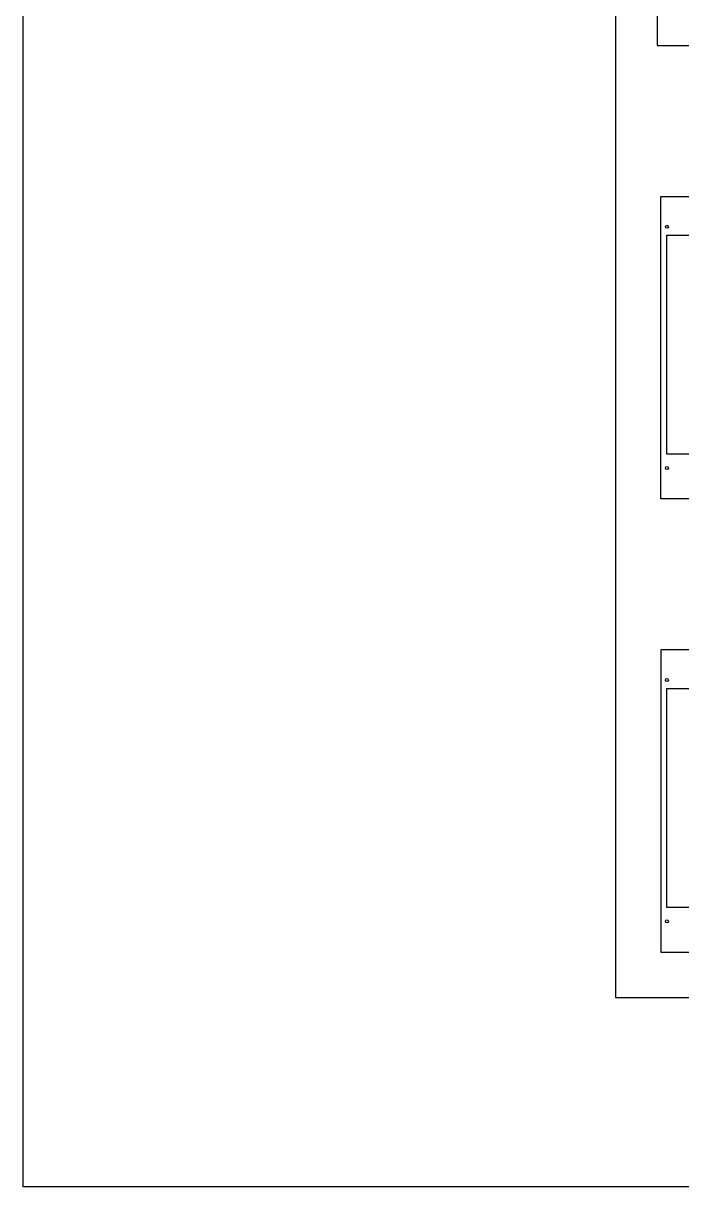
# Model space of a CAD drawing. Header units: inches. Extents: x 10.2 to 50.2, y 10.1 to 80.1.
# Drawn here: x 10.23 to 18.95, y 10.08 to 25.48 of the extents above; entities that cross this region are included whole.
import ezdxf

# ---------------------------------------------------------------- set-up
doc = ezdxf.new("R2010")
doc.units = ezdxf.units.IN
doc.header["$MEASUREMENT"] = 0
doc.layers.add('Electrode Sites', color=5, linetype='Continuous')
doc.layers.add('Open insulation', color=2, linetype='Continuous')

msp = doc.modelspace()

# ---------------------------------------------------------------- linework, layer by layer
msp.add_lwpolyline([(10.233, 10.075), (10.233, 80.075), (50.233, 80.075), (50.233, 10.075)], close=True)
msp.add_lwpolyline([(27.086, 39.182), (18.076, 29.182), (18.076, 12.582), (44.626, 12.582), (44.626, 29.182), (36.836, 39.182)])
at = {"layer": 'Electrode Sites'}
msp.add_lwpolyline([(10.233, 80.075), (50.233, 80.075), (50.233, 10.075), (10.233, 10.075), (10.233, 80.075)], dxfattribs=at)
for centre in [(18.756, 22.782), (18.756, 19.588), (18.756, 16.782), (18.756, 13.588)]:
    msp.add_circle(centre, 0.02, dxfattribs=at)
for points, knots in [([(19.816, 29.182), (19.816, 25.849), (19.816, 22.516), (19.816, 19.182), (19.816, 18.516), (19.816, 17.849), (19.816, 17.182), (19.436, 17.182), (19.056, 17.182), (18.676, 17.182), (18.676, 15.849), (18.676, 14.516), (18.676, 13.182), (19.083, 13.182), (19.489, 13.182), (19.896, 13.182), (19.896, 18.516), (19.896, 23.849), (19.896, 29.182), (19.869, 29.182), (19.843, 29.182), (19.816, 29.182), (19.789, 29.182), (19.763, 29.182), (19.736, 29.182), (19.366, 29.182), (18.996, 29.182), (18.626, 29.182), (18.626, 27.849), (18.626, 26.516), (18.626, 25.182), (18.996, 25.182), (19.366, 25.182), (19.736, 25.182), (19.736, 26.516), (19.736, 27.849), (19.736, 29.182)], [0, 0, 0, 0, 1, 1, 1, 2, 2, 2, 3, 3, 3, 4, 4, 4, 5, 5, 5, 6, 6, 6, 7, 7, 7, 8, 8, 8, 9, 9, 9, 10, 10, 10, 11, 11, 11, 12, 12, 12, 12]), ([(19.816, 19.382), (19.816, 19.316), (19.816, 19.249), (19.816, 19.182), (19.436, 19.182), (19.056, 19.182), (18.676, 19.182), (18.676, 20.516), (18.676, 21.849), (18.676, 23.182), (19.029, 23.182), (19.383, 23.182), (19.736, 23.182), (19.736, 23.849), (19.736, 24.516), (19.736, 25.182), (19.736, 25.249), (19.736, 25.316), (19.736, 25.382)], [0, 0, 0, 0, 1, 1, 1, 2, 2, 2, 3, 3, 3, 4, 4, 4, 5, 5, 5, 6, 6, 6, 6])]:
    msp.add_open_spline(points, degree=3, knots=knots, dxfattribs=at)
at = {"layer": 'Open insulation'}
msp.add_lwpolyline([(10.233, 80.075), (50.233, 80.075), (50.233, 10.075), (10.233, 10.075), (10.233, 80.075)], dxfattribs=at)
at = {"layer": 'Open insulation', "elevation": -0.512}
for points in [[(19.656, 19.77), (18.756, 19.77), (18.756, 22.67), (19.656, 22.67)], [(19.656, 13.77), (18.756, 13.77), (18.756, 16.67), (19.656, 16.67)]]:
    msp.add_lwpolyline(points, close=True, dxfattribs=at)

doc.saveas('drawing.dxf')
